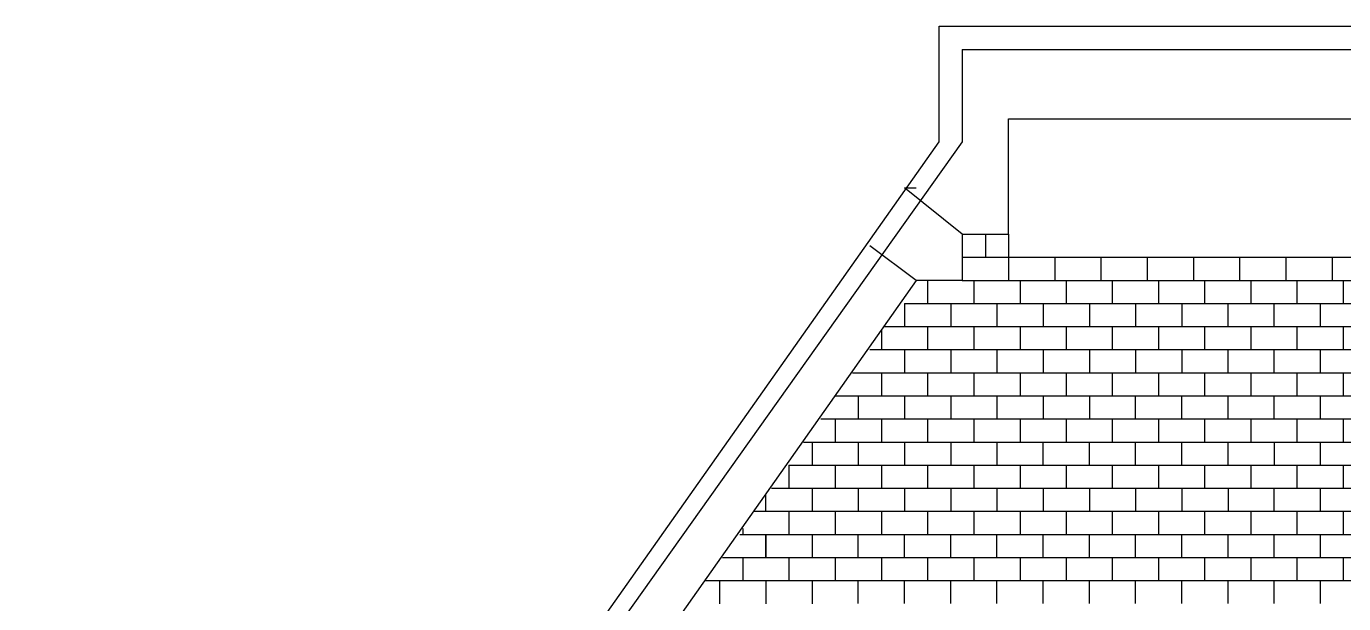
# Model space of a CAD drawing. Extents: x 192 to 301, y 47 to 228.
# Drawn here: x 195 to 252, y 203 to 228 of the extents above; entities that cross this region are included whole.
import ezdxf

# ---------------------------------------------------------------- set-up
doc = ezdxf.new("R2010")
doc.units = 0
doc.header["$MEASUREMENT"] = 0
doc.layers.add('OHNE_NAMEN', color=5, linetype='CONTINUOUS')

msp = doc.modelspace()

# ---------------------------------------------------------------- linework, layer by layer
at = {"layer": 'OHNE_NAMEN', "color": 5, "linetype": 'CONTINUOUS'}
for p, q in [((234.4999, 223), (234.4999, 227.9999)), ((234.4999, 227.9999), (258.5, 227.9999)), ((195, 167.0001), (234.4999, 223))]:
    msp.add_line(p, q, dxfattribs=at)
at = {"layer": 'OHNE_NAMEN', "color": 7, "linetype": 'CONTINUOUS'}
for p, q in [((235.5, 227.0002), (235.501, 223.0018)), ((235.501, 227.0016), (257.501, 227.0016)), ((237.4999, 224.0001), (255.5, 224.0001)), ((237.5002, 219.0009), (237.4999, 224.0001)), ((235.5, 223), (195, 165.9999)), ((235.5, 218.9999), (232.9998, 221.0001)), ((232.9998, 221.0001), (233.5001, 221.0001)), ((235.5, 218.9999), (237.5002, 219.0009)), ((235.5, 218.9999), (235.5, 216.9999)), ((236.5001, 219.0009), (236.5001, 218.0011)), ((237.5006, 219.0013), (237.5006, 218.0015)), ((233.5001, 216.9999), (231.5002, 218.5)), ((235.5, 218.0001), (257.375, 218.0001)), ((237.5002, 218.0011), (237.5002, 217.001)), ((239.5001, 218.0011), (239.5001, 217.001)), ((241.5004, 218.0011), (241.5004, 217.001)), ((243.5003, 218.0011), (243.5003, 217.001)), ((245.5002, 218.0011), (245.5002, 217.001)), ((247.5001, 218.0011), (247.5001, 217.001)), ((249.5, 218.0011), (249.5, 217.001)), ((251.5002, 218.0011), (251.5002, 217.001)), ((233.5001, 216.9999), (199.0002, 168.0002)), ((235.5, 216.9999), (233.5001, 216.9999)), ((234, 216.9999), (234, 215.9998)), ((235.5, 216.9999), (257.4999, 216.9999)), ((236.0002, 216.9999), (236.0002, 215.9998)), ((238.0001, 216.9999), (238.0001, 215.9998)), ((240, 216.9999), (240, 215.9998)), ((241.9999, 216.0005), (241.9999, 217.0003)), ((243.9998, 216.0005), (243.9998, 217.0003)), ((246.0001, 216.0005), (246.0001, 217.0003)), ((247.9999, 216.0005), (247.9999, 217.0003)), ((249.9999, 216.0005), (249.9999, 217.0003)), ((252.0001, 216.0005), (252.0001, 217.0003)), ((232.9998, 216.0002), (260.1249, 216.0002)), ((233.0002, 215.9998), (233.0002, 215.0001)), ((235.0001, 215.9998), (235.0001, 215.0001)), ((237, 215.9998), (237, 215.0001)), ((239.0002, 215.9998), (239.0002, 215.0001)), ((241.0001, 215.9998), (241.0001, 215.0001)), ((243, 215.9998), (243, 215.0001)), ((244.9999, 215.9998), (244.9999, 214.9997)), ((246.9998, 215.0004), (246.9998, 216.0002)), ((248.9997, 215.0004), (248.9997, 216.0002)), ((251, 215.0004), (251, 216.0002)), ((232.1249, 215.0001), (260.8749, 215.0001)), ((234, 214.9997), (234, 213.9999)), ((236.0002, 214.9997), (236.0002, 213.9999)), ((238.0001, 214.9997), (238.0001, 213.9999)), ((240, 214.9997), (240, 213.9999)), ((241.9999, 214.0003), (241.9999, 215.0001)), ((243.9998, 214.0003), (243.9998, 215.0001)), ((246.0001, 214.0003), (246.0001, 215.0001)), ((247.9999, 214.0003), (247.9999, 215.0001)), ((249.9999, 214.0003), (249.9999, 215.0001)), ((252.0001, 214.0003), (252.0001, 215.0001)), ((232.0001, 214.8752), (232.0001, 213.9999)), ((231.5002, 213.9999), (261.6249, 213.9999)), ((233.0002, 213.9996), (233.0002, 212.9998)), ((235.0001, 213.9996), (235.0001, 212.9998)), ((237, 213.9996), (237, 212.9998)), ((239.0002, 213.9996), (239.0002, 212.9998)), ((241.0001, 213.9996), (241.0001, 212.9998)), ((243, 213.9996), (243, 212.9998)), ((244.9999, 213.9999), (244.9999, 212.9998)), ((247.0002, 213.0005), (247.0002, 214.0003)), ((249.0001, 213.0005), (249.0001, 214.0003)), ((251, 213.0005), (251, 214.0003)), ((230.7502, 213.0002), (262.2501, 213.0002)), ((232.0001, 212.9998), (232.0001, 212)), ((234, 212.9998), (234, 212)), ((236.0002, 212.9998), (236.0002, 212)), ((238.0001, 212.9998), (238.0001, 212)), ((240, 212.9998), (240, 212)), ((241.9999, 212.0004), (241.9999, 213.0002)), ((243.9998, 212.0004), (243.9998, 213.0002)), ((246.0001, 212.0004), (246.0001, 213.0002)), ((247.9999, 212.0004), (247.9999, 213.0002)), ((249.9999, 212.0004), (249.9999, 213.0002)), ((252.0001, 212.0004), (252.0001, 213.0002)), ((230.0002, 212), (263.0001, 212)), ((230.9999, 211.9997), (230.9999, 210.9999)), ((232.9998, 211.9997), (232.9998, 210.9999)), ((234.9997, 211.9997), (234.9997, 210.9999)), ((237, 211.9997), (237, 210.9999)), ((238.9999, 211.9997), (238.9999, 210.9999)), ((240.9998, 211.9997), (240.9998, 210.9999)), ((242.9997, 211.0006), (242.9997, 212.0004)), ((244.9999, 211.0006), (244.9999, 212.0004)), ((246.9998, 211.0006), (246.9998, 212.0004)), ((248.9997, 211.0006), (248.9997, 212.0004)), ((251, 211.0006), (251, 212.0004)), ((229.3751, 210.9999), (263.6252, 210.9999)), ((230.0002, 210.9999), (230.0002, 209.9998)), ((232.0001, 210.9999), (232.0001, 209.9998)), ((234, 210.9999), (234, 209.9998)), ((236.0002, 210.9999), (236.0002, 209.9998)), ((238.0001, 210.9999), (238.0001, 209.9998)), ((240, 210.9999), (240, 209.9998)), ((241.9999, 210.0005), (241.9999, 211.0003)), ((243.9998, 210.0005), (243.9998, 211.0003)), ((246.0001, 210.0005), (246.0001, 211.0003)), ((247.9999, 210.0005), (247.9999, 211.0003)), ((249.9999, 210.0005), (249.9999, 211.0003)), ((252.0001, 210.0005), (252.0001, 211.0003)), ((228.625, 210.0001), (264.3748, 210.0001)), ((229, 209.9998), (229, 209)), ((230.9999, 209.9998), (230.9999, 209)), ((232.9998, 209.9998), (232.9998, 209)), ((235.0001, 209.9998), (235.0001, 209)), ((237, 209.9998), (237, 209)), ((238.9999, 209.0004), (238.9999, 210.0001)), ((241.0001, 209.0004), (241.0001, 210.0001)), ((243, 209.0004), (243, 210.0001)), ((244.9999, 209.0004), (244.9999, 210.0001)), ((247.0002, 209.0004), (247.0002, 210.0001)), ((249.0004, 210.0005), (249.0004, 209.0007)), ((251, 209.0004), (251, 210.0001)), ((227.9999, 209), (265, 209)), ((227.9999, 209), (227.9999, 207.9999)), ((230.0002, 209), (230.0002, 207.9999)), ((232.0001, 209), (232.0001, 207.9999)), ((234, 209), (234, 207.9999)), ((236.0002, 209), (236.0002, 207.9999)), ((238.0001, 209), (238.0001, 207.9999)), ((240, 209), (240, 207.9999)), ((241.9999, 208.0006), (241.9999, 209.0004)), ((243.9998, 208.0006), (243.9998, 209.0004)), ((246.0001, 208.0006), (246.0001, 209.0004)), ((247.9999, 208.0006), (247.9999, 209.0004)), ((249.9999, 208.0006), (249.9999, 209.0004)), ((252.0001, 208.0006), (252.0001, 209.0004)), ((227.0002, 207.0001), (227.0002, 207.7501)), ((227.2499, 207.9999), (265.75, 207.9999)), ((229, 207.9999), (229, 207.0001)), ((230.9999, 207.9999), (230.9999, 207.0001)), ((232.9998, 207.9999), (232.9998, 207.0001)), ((235.0001, 207.9999), (235.0001, 207.0001)), ((237, 207.9999), (237, 207.0001)), ((239.0002, 207.9999), (239.0002, 207.0001)), ((241.0001, 207.9999), (241.0001, 207.0001)), ((243, 207.9999), (243, 207.0001)), ((244.9999, 207.9999), (244.9999, 207.0001)), ((246.9998, 207.9999), (246.9998, 207.0001)), ((249.0001, 207.0005), (249.0001, 208.0002)), ((251, 207.0005), (251, 208.0002)), ((226.4999, 207.0001), (266.5, 207.0001)), ((227.9999, 206.9998), (227.9999, 206)), ((230.0002, 206.9998), (230.0002, 206)), ((232.0001, 206.9998), (232.0001, 206)), ((234, 206.9998), (234, 206)), ((236.0002, 206.9998), (236.0002, 206)), ((238.0001, 206.9998), (238.0001, 206)), ((240, 206.9998), (240, 206)), ((241.9999, 206.0003), (241.9999, 207.0001)), ((243.9998, 206.0003), (243.9998, 207.0001)), ((246.0001, 206.0003), (246.0001, 207.0001)), ((247.9999, 206.0003), (247.9999, 207.0001)), ((249.9999, 206.0003), (249.9999, 207.0001)), ((252.0001, 206.0003), (252.0001, 207.0001)), ((225.8751, 206), (267.25, 206)), ((226, 206.2501), (226, 206)), ((226.9998, 205.0006), (226.9998, 206.0003)), ((227.0002, 206), (227.0002, 205.0002)), ((229, 206), (229, 205.0002)), ((230.9999, 205.0009), (230.9999, 206.0007)), ((233.0002, 205.0009), (233.0002, 206.0007)), ((235.0001, 205.0009), (235.0001, 206.0007)), ((237.0004, 205.0009), (237.0004, 206.0007)), ((239.0002, 205.0009), (239.0002, 206.0007)), ((241.0001, 205.0009), (241.0001, 206.0007)), ((243, 205.0009), (243, 206.0007)), ((245.0003, 205.0009), (245.0003, 206.0007)), ((247.0002, 205.0009), (247.0002, 206.0007)), ((249.0001, 205.0009), (249.0001, 206.0007)), ((251.0003, 205.0009), (251.0003, 206.0007)), ((225.1251, 204.9999), (267.8751, 204.9999)), ((226, 204.9999), (226, 204.0001)), ((227.9999, 204.9999), (227.9999, 204.0001)), ((230.0002, 204.9999), (230.0002, 204.0001)), ((232.0001, 204.9999), (232.0001, 204.0001)), ((234, 204.9999), (234, 204.0001)), ((236.0002, 204.9999), (236.0002, 204.0001)), ((238.0001, 204.9999), (238.0001, 204.0001)), ((240, 204.9999), (240, 204.0001)), ((241.9999, 204.0004), (241.9999, 205.0002)), ((243.9998, 204.0004), (243.9998, 205.0002)), ((246.0001, 204.0004), (246.0001, 205.0002)), ((247.9999, 204.0004), (247.9999, 205.0002)), ((249.9999, 204.0004), (249.9999, 205.0002)), ((252.0001, 204.0004), (252.0001, 205.0002)), ((224.3751, 204.0001), (268.6251, 204.0001)), ((224.9999, 204.0001), (224.9999, 203)), ((227.0002, 204.0001), (227.0002, 203)), ((229, 204.0001), (229, 203)), ((230.9999, 203.0007), (230.9999, 204.0004)), ((233.0002, 203.0007), (233.0002, 204.0004)), ((235.0001, 203.0007), (235.0001, 204.0004)), ((237.0004, 203.0007), (237.0004, 204.0004)), ((239.0002, 203.0007), (239.0002, 204.0004)), ((241.0001, 203.0007), (241.0001, 204.0004)), ((243, 203.0007), (243, 204.0004)), ((245.0003, 203.0007), (245.0003, 204.0004)), ((247.0002, 203.0007), (247.0002, 204.0004)), ((249.0001, 203.0007), (249.0001, 204.0004)), ((251.0003, 203.0007), (251.0003, 204.0004))]:
    msp.add_line(p, q, dxfattribs=at)

doc.saveas('drawing.dxf')
